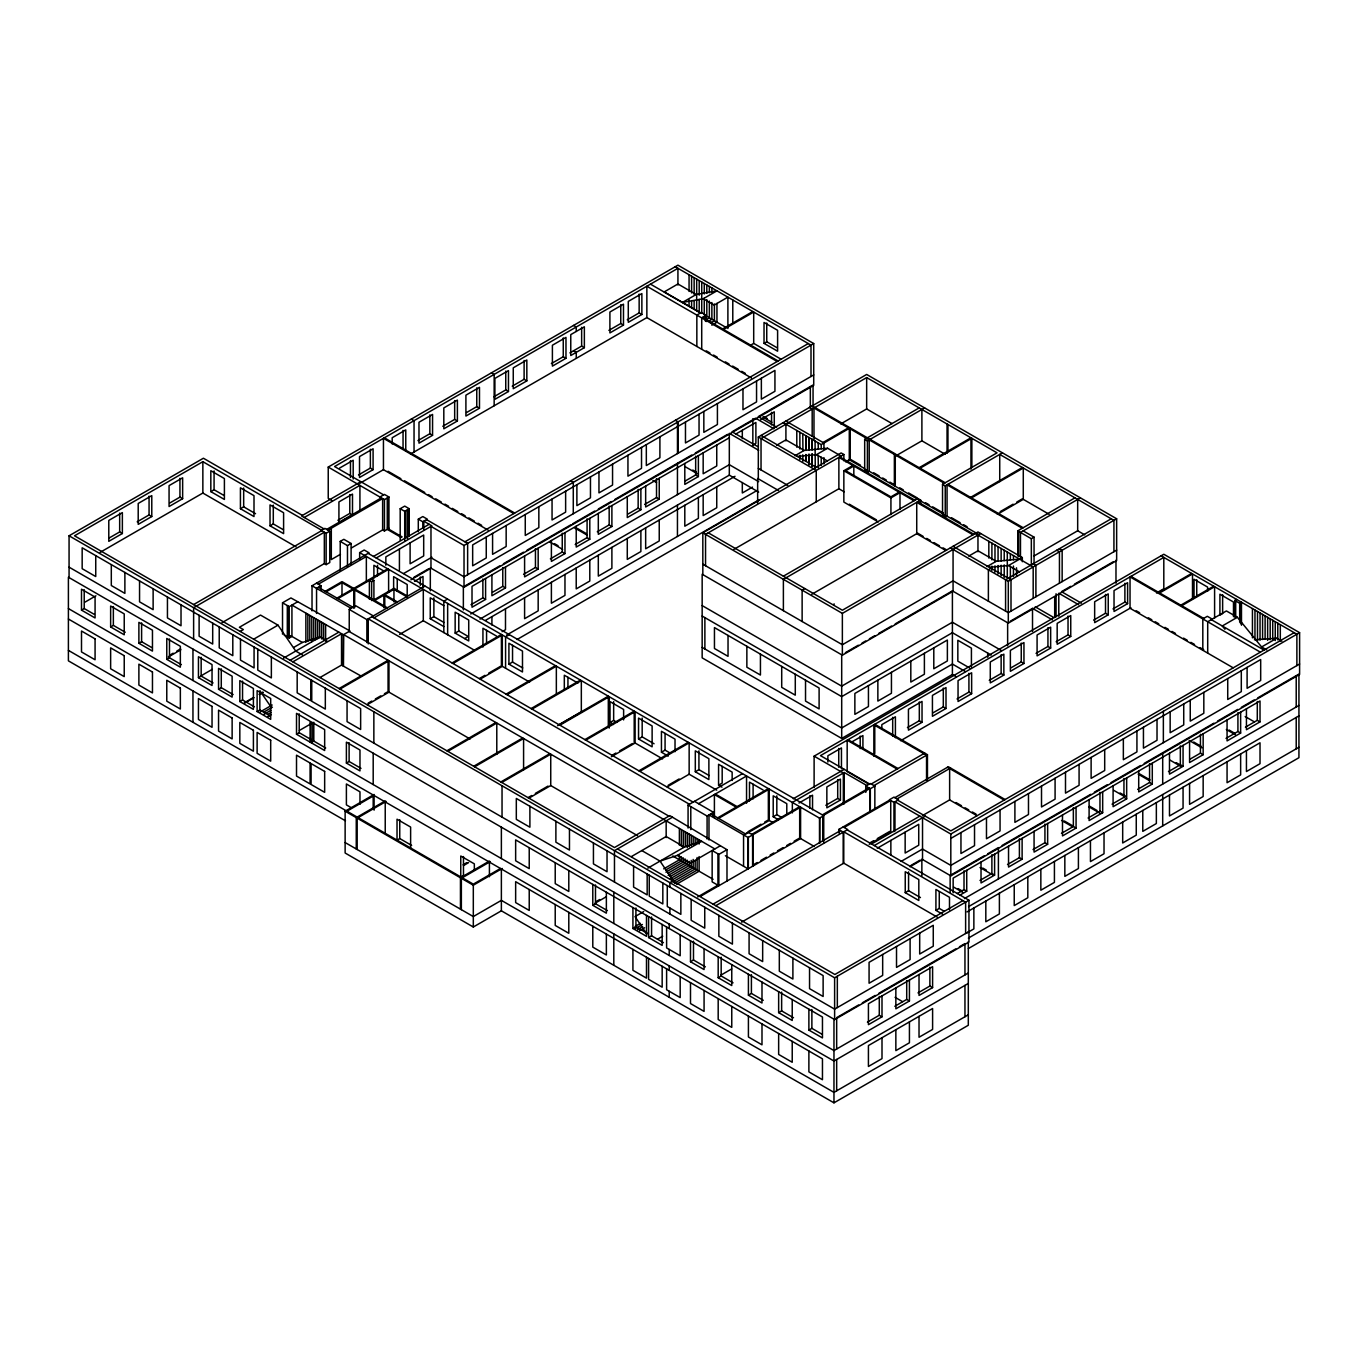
<?xml version="1.0" encoding="UTF-8"?>
<svg xmlns="http://www.w3.org/2000/svg" width="1368" height="1368" viewBox="0 0 1368 1368"><rect width="100%" height="100%" fill="white"/><g stroke="black" fill="none" stroke-linecap="round" stroke-linejoin="round"><path stroke-width="1.5" d="M69.067 577.604L69.067 535.794L203.405 458.229L302.431 515.411M321.634 530.254L202.857 461.683L74.505 535.794L614.471 847.544L669.773 815.602L726.989 849.682L726.989 881.043M109.474 537.812L119.666 531.93L122.368 533.503L122.368 512.59L108.79 520.421L108.79 541.335L122.368 533.503M137.193 521.806L149.061 514.949L151.78 516.523L151.78 495.609L138.202 503.458L138.202 524.354L151.78 516.523M169.752 503.014L179.943 497.131L182.645 498.687L182.645 477.791L169.068 485.623L169.068 506.536L182.645 498.687M100.172 552.33L202.857 493.044L296.052 546.841M210.826 491.625L224.403 499.457L224.403 478.561L210.826 470.712L210.826 491.625L214.075 489.744L224.267 495.626M240.426 508.708L254.003 516.557L254.003 495.644L240.426 487.812L240.426 508.708L243.675 506.827L255.559 513.701M84.867 602.194L95.914 595.815M331.86 500.517L328.234 498.414L328.234 467.069L677.929 265.17L813.721 343.556L813.721 385.383L464.026 587.265L430.322 567.806L430.322 590.805M81.499 610.128L95.076 617.96L95.076 597.064L81.499 589.215L81.499 610.128L84.218 608.555L94.392 614.437M339.606 468.078L353.183 460.246L353.183 479.056M270.026 525.808L283.603 533.64L283.603 512.744L270.026 504.895L270.026 525.808L273.292 523.927L283.467 529.809M358.484 474.952L370.369 468.078L373.088 469.651L373.088 448.755L359.51 456.587L359.51 477.5L373.088 469.651M417.958 440.616L429.843 433.741L432.562 435.315L432.562 414.418L418.984 422.25L418.984 443.164L432.562 435.315M442.787 426.269L454.672 419.412L457.391 420.985L457.391 400.072L443.813 407.921L443.813 428.817L457.391 420.985M466.574 412.537L476.765 406.655L479.484 408.228L479.484 387.315L465.907 395.164L465.907 416.06L479.484 408.228M493.865 396.788L505.75 389.931L508.469 391.487L508.469 370.591L494.891 378.423L494.891 399.336L508.469 391.487M512.248 386.169L524.115 379.312L526.834 380.885L526.834 359.972L513.256 367.821L513.256 388.717L526.834 380.885M551.372 363.58L563.257 356.723L565.976 358.296L565.976 337.383L552.398 345.232L552.398 366.128L565.976 358.296M569.892 352.893L581.639 346.104L584.358 347.677L584.358 326.781L570.764 334.613L570.764 355.526L584.358 347.677M608.897 330.372L620.764 323.515L623.483 325.088L623.483 304.175L609.906 312.024L609.906 332.92L623.483 325.088M627.262 319.77L639.147 312.913L641.866 314.469L641.866 293.573L628.288 301.405L628.288 322.318L641.866 314.469M360.827 481.69L301.524 515.924L323.977 528.886M110.637 626.954L124.232 634.786L124.232 613.89L110.637 606.041L110.637 626.954L113.356 625.381L125.24 632.238M359.921 483.263L383.45 469.669L488.102 530.1M410.554 454.039L646.859 317.598L751.442 377.978M304.243 517.497L359.921 485.349L359.921 510.435M696.158 294.513L682.444 302.431L703.22 298.754L716.952 290.837L696.158 294.513L677.929 283.98L664.215 291.914L701.733 313.409L701.733 282.047M337.896 520.285L349.781 513.428L352.499 514.984L352.499 494.087L338.922 501.919L338.922 522.832L352.499 514.984M193.623 604.571L321.634 530.664M379.911 497.011L384.442 494.412L388.957 497.011L388.957 528.373L384.442 530.989L382.63 529.946L351.473 547.935M326.696 529.416L381.364 497.849M327.961 530.151L382.63 498.585L382.63 529.946M329.773 531.194L324.883 528.373L321.258 530.459L326.148 533.281L329.773 531.194L329.773 562.556L326.148 564.642L324.336 563.599L221.941 622.714M384.442 530.989L384.442 499.628L388.957 497.011M706.247 321.565L706.247 315.29L701.716 317.906L701.716 349.267M138.886 643.268L152.464 651.1L152.464 630.186L138.886 622.354L138.886 643.268L141.605 641.695L151.797 647.577M705.905 319.787L709.342 317.803L709.342 301.08M708.453 321.241L711.873 319.257L711.873 302.533M710.984 322.711L714.404 320.728L714.404 304.004M711.805 325.156L716.952 322.181L716.952 303.371M340.222 570.678L340.222 541.403L343.847 539.317L351.097 543.506L351.097 564.403M400.191 540.086L400.191 508.725L404.723 506.109L409.237 508.725L409.237 535.897M400.191 508.725L404.723 511.341L409.237 508.725M340.222 541.403L347.472 545.593L351.097 543.506M722.629 328.936L752.793 311.528M723.535 329.466L753.7 312.058L753.7 343.402L780.991 359.168M340.478 554.279L331.312 559.563L331.312 528.219M169.495 655.306L173.172 653.186M176.848 651.048L180.525 648.928M168.35 656.965L180.85 649.749M166.776 659.359L180.354 667.191L180.354 646.294L166.776 638.446L166.776 659.359L169.478 657.786L181.363 664.643M359.647 558.896L359.647 552.621L364.179 550.004L369.069 552.826L312.024 585.76L312.024 610.846M418.3 519.173L422.815 516.557L427.346 519.173L422.815 521.789L418.3 519.173L418.3 531.724M282.526 634.154L282.526 602.792L290.939 597.936L349.969 630.956L343.351 634.769L291.931 605.084L291.931 636.445L289.212 638.018L284.117 635.077M318.368 584.187L366.35 556.485L366.35 581.571M240.152 631.435L243.367 629.571L239.383 627.279L260.518 615.07L277.995 625.159L295.744 651.082L302.55 655.015M321.087 589.933L321.087 585.76L316.555 588.36L316.555 613.445M373.498 556.434L429.176 524.286M282.526 602.792L289.212 606.657L297.643 601.8M376.217 558.007L431.878 525.859L423.823 521.208L423.823 529.57M750.143 345.454L753.7 343.402M325.242 591.301L342 581.622L353.765 588.411M326.148 591.814L342 582.665L386.443 608.332M764.028 343.368L777.605 351.2L777.605 330.304L764.028 322.455L764.028 343.368L766.747 341.795L776.921 347.677M253.644 639.215L277.995 625.159M201.164 675.758L212.125 669.414M198.445 677.656L212.04 685.488L212.04 664.591L198.445 656.743L198.445 677.656L201.164 676.083L213.049 682.94M337.024 598.09L387.708 568.814M337.913 598.603L388.615 569.344L388.615 592.344M369.377 599.269L369.377 580.442L371.634 581.759L373.909 580.442L373.909 599.269M403.594 573.551L431.878 557.221M464.932 541.796L808.283 343.556M349.233 630.34L349.233 609.427L355.663 605.716L373.31 615.908M410.896 579.793L430.971 568.199L430.971 526.389L464.026 545.456L813.721 343.556M218.555 689.25L232.132 697.099L232.132 676.185L218.555 668.354L218.555 689.25L221.274 687.676L233.141 694.551M373.772 599.971L393.95 588.308L407.527 596.157M413.888 577.296L428.492 568.866M293.641 647.474L302.345 642.464L320.095 637.026L326.901 640.959M374.678 600.484L393.95 589.351L406.621 596.67M414.538 581.366L423.02 576.458L423.02 586.906M283.569 658.111L320.095 637.026M290.119 660.282L338.819 632.17M292.837 661.856L341.538 633.726L341.538 665.087L319.89 677.587M349.233 609.427L366.88 619.619L424.918 586.12M373.977 617.857L423.31 589.369L423.31 620.73L474.525 650.296M239.827 701.528L253.405 709.376L253.405 688.463L239.827 680.631L239.827 701.528L242.546 699.971L254.414 706.829M244.342 702.776L253.542 697.458M259.065 694.277L262.742 692.157M244.804 703.032L254.003 697.731M259.51 694.534L263.186 692.413M813.721 374.918L464.026 576.817L430.971 557.734M499.765 565.873L463.359 586.889L463.359 609.889M503.407 563.77L523.431 552.193M527.09 550.09L570.798 524.85M572.611 523.807L594.687 511.068M598.363 508.93L611.24 501.509M614.916 499.388L691.746 455.014M695.337 452.962L727.519 434.374M447.456 599.133L443.831 601.219L443.831 632.58M729.315 437.777L472.011 586.342L472.011 607.238L485.589 599.406L485.589 578.493M735.813 434.032L755.888 422.438L755.888 443.335L752.503 445.301M760.693 419.668L774.271 411.819L774.271 426.457M257.116 711.514L270.693 719.363L270.693 698.449L257.116 690.618L257.116 711.514L259.834 709.941L270.317 716.011M259.988 712.027L272.164 704.999M263.699 712.164L272.403 707.153M399.559 634.444L423.31 620.73M263.938 714.318L270.898 710.3M443.831 605.665L430.253 597.833L430.253 618.729L433.878 616.643L444.053 622.525M267.649 714.455L271.12 712.437M267.889 716.593L271.36 714.575M758.317 478.817L758.317 437.008L866.662 374.456L1116.647 518.78L1116.647 560.589L1008.301 623.141L952.402 590.89L895.202 623.911M470.985 604.69L482.87 597.833L485.589 599.406M492.583 592.224L502.774 586.342L505.493 587.915L505.493 567.002M523.568 574.338L535.452 567.481L538.171 569.037L538.171 548.14M550.364 558.862L562.248 552.005L564.967 553.578L564.967 532.665M575.193 544.532L587.077 537.658L589.796 539.231L589.796 518.335M597.286 531.776L609.17 524.919L611.889 526.475L611.889 505.579M627.963 514.06L638.155 508.178L640.874 509.751L640.874 488.838M644.653 504.433L656.52 497.576L659.239 499.132L659.239 478.236M685.471 480.852L695.662 474.97L698.381 476.543L698.381 455.647M978.24 534.204L947.049 516.198L945.237 517.241L942.535 515.668L942.535 484.306L997.033 452.842L866.662 377.585L761.035 438.581L761.035 469.942M505.493 587.915L491.916 595.747L491.916 574.834M538.171 569.037L524.594 576.886L524.594 555.972M564.967 553.578L551.389 561.41L551.389 540.497M589.796 539.231L576.219 547.08L576.219 526.167M611.889 526.475L598.312 534.324L598.312 513.41M640.874 509.751L627.279 517.583L627.279 496.687M659.239 499.132L645.662 506.981L645.662 486.067M698.381 476.543L684.804 484.392L684.804 463.478M339.093 688.549L388.067 660.282L388.067 691.644L384.442 693.73M339.999 689.079L388.974 660.795L388.974 692.157L470.079 738.994M470.746 613.976L729.315 464.692L758.676 481.656M776.682 445.216L785.916 439.88L804.162 450.414L827.572 448.242L841.149 456.091M455.151 633.11L468.728 640.942L468.728 620.046L455.151 612.197L455.151 633.11L458.776 631.007L468.284 636.496L464.658 638.599M479.963 619.106L729.315 475.141L758.676 492.104M485.589 620.303L735.009 476.303M299.387 730.461L312.024 723.176M312.793 723.809L312.793 740.533L310.091 742.106L310.091 721.192L296.514 713.361L296.514 734.257L299.216 732.701L311.1 739.558M840.773 423.892L866.662 408.947L892.021 423.584M794.911 455.749L804.162 450.414M368.112 703.152L371.754 701.066M375.379 698.962L380.817 695.833M367.205 704.725L388.974 692.157M823.04 442.497L848.382 427.859M783.214 422.644L821.227 444.583L850.195 427.859L850.195 459.221L860.506 465.188M502.09 631.674L505.493 629.725L505.493 608.811M752.503 487.111L742.311 492.993L742.311 482.545M311.083 742.67L324.661 750.519L324.661 729.606L311.083 721.774L311.083 742.67L313.802 741.114L325.687 747.971M452.073 662.95L501.406 634.461L501.406 665.823L488.615 673.21M452.979 663.463L502.312 634.991L502.312 666.336L529.587 682.085M797.322 456.416L816.474 454.655L827.572 448.242M506.536 635.128L757.547 490.206M509.187 634.769L505.579 636.872L505.579 668.234M517.019 639.523L759.394 499.594M702.827 574.628L702.827 532.802L841.149 452.945L843.851 454.518L843.851 460.794M942.518 513.581L869.21 471.242L867.398 472.285L864.679 470.729L864.679 439.367L919.176 407.903M843.851 454.518L705.546 534.375L705.546 565.736M864.679 439.367L867.398 440.924L924.597 407.903M845.663 461.837L849.289 459.751L864.764 468.677M479.484 678.477L484.956 675.313M480.39 679.007L502.312 666.336M508.913 664.147L522.49 671.979L522.49 651.082L508.913 643.234L508.913 664.147L512.538 662.061L522.73 667.943M878.256 521.943L843.851 502.073L843.851 470.729L852.914 465.496M346.395 763.07L359.972 770.902L359.972 750.006L346.395 742.157L346.395 763.07L349.114 761.497L360.998 768.354M864.679 470.729L866.491 469.669M813.977 439.367L813.977 408.006L894.364 454.415L895.27 453.885L812.182 405.92M895.27 486.29L895.27 454.946L896.177 454.415L945.237 482.75M733.881 549.372L838.875 488.752L844.141 491.796M896.006 455.766L921.895 440.821L945.254 454.313M506.109 694.14L555.442 665.669M507.015 694.67L556.349 666.182L556.349 693.371M919.176 467.685L970.955 437.794L970.955 469.156M920.083 468.215L971.861 438.324L971.861 467.582M895.27 485.247L894.364 485.777L894.364 454.415M446.909 750.793L495.883 722.526M447.815 751.323L496.789 723.056L496.789 754.401M968.305 941.646L968.305 1025.265L833.967 1102.83L501.372 910.814L473.311 927.008L345.129 853.016L345.129 811.207L374.097 794.483M899.084 492.155L890.927 496.858L845.663 470.729L853.82 466.009L853.82 476.474M346.942 811.207L374.097 795.526L374.097 810.147M843.851 470.729L890.927 497.901L899.99 492.668L899.99 509.392M531.092 708.573L580.442 680.084M531.998 709.103L581.332 680.614L581.332 711.976L557.58 725.69M385.229 800.913L356.261 817.636L356.261 848.981M386.135 801.426L357.168 818.149L357.168 849.511M783.385 576.184L917.911 498.533L920.63 500.089L920.63 504.279M920.63 500.089L783.385 579.331L783.385 610.675M942.535 484.306L945.237 485.879L1002.453 452.842M473.704 766.268L522.679 738.002M474.611 766.798L523.585 738.515L523.585 769.876M558.982 724.664L608.315 696.192L608.315 725.45M559.888 725.194L609.222 696.705L609.222 728.067M804.846 588.582L802.127 590.138L802.127 621.5M970.596 497.371L1022.375 467.48M971.502 497.901L1023.281 468.01L1023.281 499.354L997.392 514.317M942.535 515.668L944.347 514.625M811.857 594.242L916.731 533.691L945.767 550.466M411.631 845.407L399.747 838.55L397.028 840.123L397.028 819.21L410.622 827.059L410.622 847.955M500.859 781.949L549.833 753.683M501.765 782.479L550.74 754.196L550.74 785.557L637.574 835.694M623.62 719.91L623.62 709.462L610.025 701.613L610.025 722.526L613.651 720.44L617.053 722.389M584.871 739.609L634.205 711.138L634.205 742.499M585.778 740.139L635.111 711.651L635.111 743.012L662.591 758.881M833.369 604.519L834.275 603.989M1000.179 511.649L1013.124 504.176M1016.817 502.039L1022.375 498.841M702.827 532.802L842.363 613.377L980.685 533.52M528.065 797.595L531.707 795.509M535.333 793.406L548.021 786.087M528.971 798.125L550.74 785.557M638.548 738.994L652.126 746.825L652.126 725.929L638.548 718.08L638.548 738.994L642.173 736.89L654.058 743.764M612.283 755.153L615.925 753.033M619.584 750.929L632.375 743.542M611.359 756.726L635.111 743.012M968.732 556.092L977.966 550.757L996.212 561.29L1019.605 559.119M1017.758 555.955L1017.758 530.87L1074.957 497.849M1080.395 497.849L1020.477 532.443L1020.477 557.528M463.171 864.713L466.796 862.627M463.513 865.568L468.608 862.627M675.023 751.682L675.023 739.148L661.445 731.299L661.445 752.212L665.07 750.126L670.166 753.067M1017.758 530.87L1031.335 538.718L1034.054 537.145L1034.054 564.317M986.961 566.626L996.212 561.29M638.907 770.817L688.241 742.328M991.099 568.267L988.38 569.84L988.38 601.202M639.814 771.347L689.147 742.858L689.147 774.22L716.729 790.14M845.39 652.673L858.3 645.217M861.994 643.08L865.688 640.959M869.381 638.822L874.904 635.624M878.598 633.504L891.526 626.031M956.095 676.63L952.402 674.51L841.696 738.429L702.16 657.854L702.16 574.235L842.363 655.186L953.068 591.267L953.068 549.457M489.419 861.053L460.452 877.777L460.452 909.139M490.325 861.584L461.358 878.307L461.358 909.669M989.372 567.293L1008.524 565.531L1022.323 557.563L1022.323 561.735M1034.088 555.938L1077.676 530.767L1084.738 534.854M500.466 868.475L473.311 884.155L68.4 650.381M345.129 811.207L473.311 885.199L502.278 868.475M1111.226 518.78L1005.583 579.775L1005.583 611.12M950.367 547.884L1008.301 581.332L1116.647 518.78M668.148 785.3L679.109 778.973M667.225 786.874L689.147 774.22M695.303 771.757L708.88 779.589L708.88 758.693L695.303 750.844L695.303 771.757L698.928 769.671L709.12 775.553M1116.647 550.141L1008.301 612.693L953.068 580.819L842.363 644.738L702.827 564.163M732.154 780.478L732.154 772.116L718.576 764.284L718.576 785.198L722.184 783.094L722.184 766.371M688.07 828.05L688.07 805.051L742.465 773.638M1010.336 621.192L1032.515 608.384L1052.437 619.892M1070.734 586.325L1061.483 591.66L1081.404 603.168M1074.427 584.187L1113.278 561.769M672.492 817.175L614.471 850.674L614.471 882.035M698.569 803.7L746.552 775.998L746.552 803.17M631.366 856.59L666.165 836.515L684.393 847.048L701.664 841.337L677.314 855.393L660.043 861.105L641.814 850.571M688.07 805.051L707.085 816.029L713.497 812.318L713.497 816.491M814.114 787.523L814.114 756.162L1163.809 554.262L1299.6 632.666L1299.6 674.475L950.811 875.845L921.861 859.121L921.861 875.845M717.67 817.859L768.354 788.584L768.354 819.945L764.695 822.065M718.576 818.372L769.261 789.114L769.261 820.475L745.731 834.053M851.033 742.396L862.917 735.539L862.917 748.091M647.868 868.133L684.393 847.048M596.038 901.632L599.68 899.528M595.08 903.222L605.956 896.946M592.789 884.412L592.789 905.308L595.49 903.752L607.375 910.609M907.429 727.605L919.313 720.748L922.032 722.321L922.032 701.408L908.438 709.257L908.438 730.153L922.032 722.321M933.113 712.779L943.304 706.897L946.006 708.47L946.006 687.557L932.429 695.406L932.429 716.302L946.006 708.47M957.036 698.962L968.92 692.105L971.639 693.679L971.639 672.765L958.045 680.614L958.045 701.51L971.639 693.679M989.269 680.358L1001.137 673.501L1003.855 675.074L1003.855 654.16L990.278 662.009L990.278 682.906L1003.855 675.074M1011.055 667.789L1021.246 661.907L1023.948 663.463L1023.948 642.567L1010.371 650.399L1010.371 671.312L1023.948 663.463M1036.055 653.34L1047.939 646.483L1050.658 648.056L1050.658 627.143L1037.081 634.991L1037.081 655.888L1050.658 648.056M1056.164 641.746L1068.032 634.889L1070.751 636.445L1070.751 615.549L1057.173 623.38L1057.173 644.294L1070.751 636.445M1093.63 620.097L1105.515 613.24L1108.234 614.813L1108.234 593.9L1094.657 601.749L1094.657 622.645L1108.234 614.813M1113.005 608.914L1124.889 602.057L1127.608 603.63L1127.608 582.717L1114.031 590.566L1114.031 611.462L1127.608 603.63M663.719 868.868L679.383 859.822L679.383 855.65M665.703 869.997L681.349 860.968L681.349 856.778M665.925 872.151L683.316 862.096L683.316 857.924M793.252 798.775L844.227 769.346M667.909 873.28L685.3 863.242L685.3 859.053M866.799 785.523L844.227 772.492L792.346 802.435L792.346 812.883M900.674 740.686L1130.943 607.734M1156.507 592.977L1163.809 588.753L1163.809 557.409L820.458 755.632L869.518 783.967M668.131 875.434L687.266 864.388L687.266 860.198M1158.73 592.429L1191.613 573.449M720.286 845.817L690.515 863.003L677.314 855.393M1159.636 592.942L1192.503 573.962L1192.503 599.047M786.788 814.114L786.788 803.666L773.211 795.817L773.211 816.73L776.819 814.644L781.915 817.585M670.115 876.563L689.25 865.516L689.25 861.344M748.159 831.607L761.018 824.186M798.963 803.033L812.541 795.184L812.541 809.822M670.337 878.718L691.216 866.662L691.216 860.386M672.321 879.846L693.183 867.791L693.183 859.429M751.699 834.377L799.681 806.675L799.681 838.037L794.141 841.217M672.851 880.941L669.875 882.668L669.875 887.097M718.85 854.384L718.85 885.746L712.147 881.881L712.147 850.52L718.85 854.384L726.989 849.682M708.983 840.02L708.983 814.935L748.091 837.507L800.588 807.188L800.588 838.55L700.45 896.365M672.56 881.984L695.166 868.936L695.166 860.575M674.527 883.13L697.133 870.082L697.133 857.531M676.493 884.275L699.116 871.211L699.116 856.59M825.827 805.29L837.712 798.433L840.431 800.006L840.431 779.093L826.853 786.942L826.853 807.838L840.431 800.006M643.729 911.567L635.026 916.594L646.534 933.677M865.79 792.38L865.79 786.104L870.322 783.505L874.853 786.104L874.853 809.104M1180.823 605.169L1213.69 586.205M871.228 784.018L924.734 753.118M1181.73 605.699L1214.596 586.718L1214.596 618.079M822.356 814.9L869.005 787.968M873.947 785.591L927.453 754.691L927.453 779.777M359.647 552.621L819.5 818.115L823.724 815.687L823.724 842.859M865.79 786.104L870.322 788.72L874.853 786.104M635.231 926.358L640.446 923.349M632.922 907.582L632.922 928.496L635.915 926.769L647.765 933.609M635.453 928.496L642.413 924.477M637.437 929.641L642.652 926.632M697.714 896.912L717.943 885.216L717.943 853.871M753.546 864.661L757.239 862.524M760.933 860.404L766.473 857.206M770.15 855.068L773.843 852.948M777.537 850.811L783.077 847.613M786.771 845.492L790.465 843.355M639.403 930.77L644.619 927.76M648.586 916.628L648.586 937.525L651.561 935.798L663.446 942.672M1234.791 617.19L1234.791 600.466L1236.604 599.423M889.833 799.989L838.652 829.538L843.184 832.154L843.184 863.516M894.86 797.664L948.366 766.764L1005.121 799.545M844.09 827.452L890.739 800.502L890.739 831.864L869.21 844.295M713.053 904.145L840.465 830.581M897.032 798.912L950.538 768.029M893.954 802.366L898.485 799.75L893.954 797.134L889.422 799.75L893.954 802.366L893.954 831.641M657.512 939.217L662.728 936.208M715.772 905.701L847.698 829.538L843.184 826.922M1234.791 600.466L1239.682 603.288L1241.477 602.245L1241.477 625.244M1266.734 649.903L1261.621 646.961L1237.356 617.276L1222.274 625.98L1224.976 629.28M870.099 842.739L873.69 840.67M877.264 838.601L889.833 831.351M871.553 843.988L919.809 816.132M922.425 815.619L949.631 799.904L976.923 815.653M741.627 922.135L843.765 863.174L937.234 917.124M874.272 845.561L925.247 816.132M877.281 848.245L918.732 824.306L918.732 845.202L905.154 853.051L905.154 832.137M690.498 940.825L690.498 961.738L693.49 960.011L705.375 966.868M1261.621 646.961L1276.703 638.257L1281.816 641.199M1294.162 632.666L950.811 830.889L897.682 800.212M901.085 861.43L922.528 849.049L950.811 865.397L1299.6 664.01M894.963 831.06L894.963 801.785L950.811 834.035L1299.6 632.666M950.811 838.447L1260.68 659.547L1260.68 680.46L1247.103 688.292L1247.103 667.396M720.628 975.298L731.675 968.92M911.139 865.311L920.065 860.164M910.011 866.731L922.528 859.514L922.528 817.705M718.183 956.813L718.183 977.71L721.175 975.982L733.043 982.84M905.24 892.637L918.817 900.486L918.817 879.573L905.24 871.741L905.24 892.637L908.574 890.705L920.459 897.562M984.105 855.855L950.144 875.452L950.144 892.175M987.679 853.786L998.401 847.596L998.401 878.957M1002.094 845.475L1090.706 794.312M1094.383 792.175L1107.31 784.719M1111.004 782.581L1140.536 765.533M1144.229 763.395L1213.912 723.176M1217.571 721.056L1237.681 709.445M1241.34 707.341L1254.148 699.937M1257.808 697.834L1298.933 674.082L1298.933 757.701L968.373 948.554M748.416 974.255L748.416 995.169L751.408 993.442L763.276 1000.299M957.224 893.56L964.012 889.645L966.731 891.201L966.731 870.304M980.001 880.411L991.885 873.536L994.604 875.11L994.604 854.213M1007.515 864.525L1019.399 857.668L1022.118 859.224L1022.118 838.327M1033.045 849.562L1044.93 842.705L1047.649 844.261L1047.649 823.365M1061.465 833.369L1073.35 826.511L1076.069 828.085L1076.069 807.171M1088.073 818.013L1099.957 811.156L1102.676 812.712L1102.676 791.816M1112.064 804.162L1123.949 797.305L1126.668 798.861L1126.668 777.964M1137.68 789.37L1149.565 782.513L1152.284 784.069L1152.284 763.173M1168.46 771.603L1180.345 764.746L1183.063 766.302L1183.063 745.406M1190.263 759.018L1200.437 753.135L1203.156 754.709L1203.156 733.795M1226.036 738.361L1237.92 731.504L1240.639 733.06L1240.639 712.164M1245.41 727.178L1257.295 720.32L1260.014 721.876L1260.014 700.98L953.154 878.136L953.154 892.774M1047.649 844.261L1034.071 852.11L1034.071 831.197M959.943 895.134L966.731 891.201M994.604 875.11L981.027 882.959L981.027 862.045M1022.118 859.224L1008.541 867.073L1008.541 846.159M1076.069 828.085L1062.491 835.916L1062.491 815.02M1102.676 812.712L1089.099 820.561L1089.099 799.647M1126.668 798.861L1113.09 806.71L1113.09 785.796M1152.284 784.069L1138.706 791.918L1138.706 771.005M1183.063 766.302L1169.486 774.151L1169.486 753.238M1203.156 754.709L1189.579 762.54L1189.579 741.644M1240.639 733.06L1227.062 740.909L1227.062 719.995M1260.014 721.876L1246.436 729.725L1246.436 708.812M949.495 909.84L949.495 897.288L935.917 889.456L935.917 910.37L939.269 908.42L944.365 911.362M964.44 898.554L1298.933 705.443M962.901 900.589L834.89 974.495L617.464 848.947M69.067 535.794L834.617 977.778L968.954 900.23L968.954 942.039L834.617 1019.587L68.4 577.211L68.4 660.847L345.488 820.817M778.649 991.715L778.649 1012.628L781.641 1010.901L793.525 1017.758M968.595 906.608L1298.933 715.891M967.073 911.909L1260.014 742.79L1260.014 763.686L1246.436 771.535L1246.436 750.622M968.954 931.574L834.617 1009.139L69.067 567.156M967.073 932.822L973.862 928.906L973.862 907.993M808.881 1009.174L808.881 1030.087L811.874 1028.36L822.048 1034.242M968.373 938.106L1298.933 747.253M858.659 1004.95L836.669 1017.638L836.669 1049M862.336 1002.83L875.161 995.425M878.82 993.305L955.787 948.879M959.447 946.759L964.953 943.578L964.953 974.939M867.398 1022.118L879.282 1015.261L882.001 1016.817L882.001 995.921M894.826 1006.284L906.71 999.427L909.429 1000.983L909.429 980.086M917.996 992.894L929.881 986.037L932.6 987.61L932.6 966.697L868.423 1003.753L868.423 1024.666L882.001 1016.817M909.429 1000.983L895.852 1008.832L895.852 987.918M932.6 987.61L919.022 995.442L919.022 974.546M968.305 973.007L833.967 1050.573L68.4 608.572M968.305 983.455L833.967 1061.021L68.4 619.02M968.305 1014.817L833.967 1092.382L501.372 900.366L473.311 916.56L345.129 842.551M1254.456 639.779L1276.703 638.257M675.211 266.743L811.002 345.129L811.002 376.491M1161.107 555.836L1296.881 634.222L1296.881 665.583M703.22 298.754L714.181 305.081L727.896 297.147L727.896 328.508M1237.356 617.276L1226.412 610.949L1207.705 621.739L1207.705 653.1M706.247 315.29L701.356 312.468L696.842 315.085L696.842 346.446M726.066 327.465L704.264 314.879L704.264 298.156M650.484 284.151L700.45 312.998M1023.281 499.354L1049.119 514.283M702.622 317.393L778.118 360.981M777.212 361.494L646.859 286.237L646.859 317.598M1212.236 619.123L1207.345 616.301L1202.814 618.917L1202.814 650.279M1211.33 619.653L1264.015 650.074M1130.943 576.373L1203.72 618.404M1260.39 652.16L1130.036 576.903L1130.036 608.264L1233.132 667.789M947.956 484.306L1023.178 527.74M1059.448 548.671L1062.149 550.244L1062.149 581.605M895.27 454.946L944.347 483.263M1022.272 528.27L947.049 484.836L947.049 516.198M809.463 407.476L812.182 409.049L812.182 436.221M1023.178 530.87L1034.054 537.145M1056.729 550.244L1059.448 551.8L1059.448 583.161M706.264 350.841L709.906 352.944M713.549 355.047L717.174 357.151M725.365 361.87L728.99 363.974M732.632 366.077L738.104 369.223M741.73 371.327L745.372 373.43M1136.158 610.744L1139.63 612.744M1148.316 617.772L1151.788 619.772M1155.259 621.773L1158.73 623.791M1164.938 627.365L1168.46 629.4M1172 631.435L1175.522 633.469M1183.559 638.121L1187.219 640.224M1190.895 642.344L1194.555 644.465M1200.061 647.645L1203.72 649.766M785.916 421.07L823.946 443.027L823.946 449.285M1022.323 557.563L977.966 531.947L842.363 610.231L708.248 532.802M1033.182 563.821L1035.901 565.394L1035.901 596.756M873.707 472.798L879.094 475.91M882.685 477.979L886.293 480.065M889.884 482.134L893.475 484.221M899.716 487.812L903.256 489.864M908.557 492.925L917.398 498.02M925.469 502.689L929.06 504.758M932.668 506.844L943.441 513.068M951.444 517.685L960.148 522.696M963.636 524.714L967.108 526.731M975.247 533.52L1033.182 566.968L1033.182 598.329M839.781 456.878L914.918 500.243M917.637 501.817L973.896 534.307M914.012 500.774L838.875 457.391L838.875 488.752M972.99 534.82L916.731 502.347L916.731 533.691M763.703 416.505L767.328 418.591M762.797 417.018L771.894 422.267M776.631 427.209L758.282 416.607L813.054 384.989L813.054 407.989M773.912 428.782L755.563 418.18L732.034 431.775L757.718 446.601M1078.685 604.741L1058.781 593.233L1058.781 616.233M816.474 454.655L827.332 460.93M1008.524 565.531L1019.382 571.807M573.534 325.43L576.253 327.003L576.253 331.449M761.035 435.452L816.251 467.326M953.068 546.328L1011.003 579.775L1011.003 611.12M1245.188 716.558L1254.268 721.808M758.317 437.008L816.251 470.455L816.251 501.817M917.637 533.178L923.075 536.324M926.717 538.411L930.343 540.514M933.968 542.6L939.406 545.746M943.048 547.85L946.673 549.936M1035.234 606.828L1053.343 617.276M758.676 450.294L729.315 433.331L729.315 475.141M849.289 504.176L876.443 519.857M573.534 350.789L576.253 352.346L576.253 358.365M1229.08 730.033L1234.534 733.197M1226.344 729.503L1235.441 734.77M675.399 420.284L678.118 421.857L678.118 453.218M758.317 468.369L787.763 485.366M778.563 490.514L757.65 478.441L757.65 503.527M1193.734 742.037L1201.018 746.244M1189.185 740.464L1201.925 747.817M692.772 470.045L696.415 472.148M684.599 466.368L697.338 473.721M1001.29 650.467L952.402 622.235L841.696 686.155L702.16 605.596M991.15 655.067L952.402 632.7L841.696 696.62L702.16 616.045M1176.224 762.66L1179.849 764.763M1169.845 760.027L1180.772 766.337M491.437 372.831L494.156 374.404L494.156 405.766M652.895 480.459L656.537 482.562M969.724 668.029L957.839 661.171L957.839 640.275L971.417 648.107L971.417 666.934M965.295 671.5L952.402 664.061L841.696 727.964L702.16 647.406M1139.065 773.604L1149.975 779.914M1138.159 774.134L1149.069 780.427M1120.084 792.961L1125.539 796.108M1113.723 790.328L1124.633 796.638M570.576 480.801L573.278 482.374L573.278 513.735M1089.732 806.282L1097.016 810.489M1088.842 806.795L1099.752 813.105M411.323 419.087L414.042 420.66L414.042 452.021M577.228 528.356L586.325 533.606M574.509 527.826L587.248 535.179M1064.304 820.971L1073.401 826.221M1061.585 820.441L1072.495 826.734M384.357 437.794L514.71 513.051M513.804 513.581L383.45 438.324L383.45 469.669M927.453 754.691L874.768 724.27L874.768 753.546M947.46 767.294L1004.215 800.058M554.433 543.609L558.076 545.712M549.885 542.036L562.624 549.389M388.033 471.276L400.875 478.697M404.552 480.818L424.747 492.48M428.423 494.6L432.1 496.721M435.759 498.841L441.283 502.022M444.942 504.125L448.619 506.245M452.295 508.366L457.801 511.546M461.478 513.667L465.137 515.787M468.814 517.908L474.32 521.088M477.996 523.209L481.673 525.329M848.074 739.695L898.041 768.542M955.993 802.537L961.465 805.684M965.09 807.787L968.732 809.89M972.374 811.994L976.017 814.08M897.134 769.072L847.168 740.225L847.168 771.569L869.364 784.394M383.638 494.874L334.579 466.539L677.929 268.299L677.929 285.023M426.542 519.635L467.634 543.37L467.634 574.731M328.234 467.069L384.442 499.628M814.114 756.162L843.321 773.005L843.321 804.367M982.737 868.047L986.379 870.151M980.018 867.534L992.758 874.887M387.52 527.535L388.957 528.373M402.158 536.923L388.17 528.835L388.17 497.473M401.252 537.453L387.264 529.365L387.264 498.003M958.062 888.601L961.704 890.705M953.53 887.028L962.627 892.278M823.724 815.687L368.163 553.356M847.117 829.88L968.954 900.23M384.083 571.157L373.892 565.292L373.892 577.826M496.516 636.086L482.938 628.237L482.938 647.064M577.894 683.059L564.317 675.228L564.317 689.865M763.07 789.969L749.493 782.137L749.493 800.947M371.634 579.143L373.909 580.442M935.917 910.37L942.706 914.286M430.253 618.729L443.831 626.578M610.025 722.526L613.428 724.493M661.445 752.212L668.234 756.128M718.576 785.198L721.962 787.147M773.211 816.73L778.289 819.671M397.438 601.988L384.767 594.67L384.767 607.204M396.532 602.501L383.861 595.183L383.861 607.734M769.261 820.475L772.817 822.527M800.588 838.55L814.353 846.501M715.31 794.021L737.13 806.624M736.223 807.137L714.404 794.551L714.404 817.534M387.349 607.802L354.671 588.941L354.671 607.751M316.555 583.144L321.087 585.76M694.499 801.34L713.497 812.318M371.959 616.694L693.131 802.127M318.368 587.317L352.944 607.289M710.796 813.875L745.372 833.847M312.024 585.76L351.131 608.332M689.421 804.264L368.248 618.832L368.248 643.918M349.062 631.486L668.884 816.132M714.865 848.947L343.624 634.615L343.351 666.13L343.351 634.769M725.365 855.735L748.091 868.868L748.091 837.507M290.546 635.641L302.396 642.481M341.538 665.087L361.409 676.237M672.765 856.009L713.104 879.299M895.082 997.323L902.418 1001.564M296.514 734.257L310.091 742.106M592.789 905.308L606.366 913.157L606.366 892.244M632.922 928.496L646.5 936.328L646.5 915.414M648.586 937.525L662.163 945.374L662.163 924.46M690.498 961.738L704.075 969.57L704.075 948.674M718.183 977.71L731.76 985.558L731.76 964.645M748.416 995.169L761.993 1003L761.993 982.104M778.649 1012.628L792.226 1020.46L792.226 999.563M808.881 1030.087L822.459 1037.919L822.459 1017.005L515.65 839.884L515.65 860.78L529.228 868.629L529.228 847.715M351.49 807.821L346.395 804.88L346.395 783.967L359.972 791.816L359.972 804.35M260.074 691.011L270.727 706.572M660.043 861.105L675.005 883.335M1296.214 675.655L1296.214 707.017M1296.214 717.465L1296.214 748.826M1280.311 624.663L1280.311 641.387M1277.78 623.192L1277.78 639.916M1275.25 621.739L1275.25 640.549M1272.719 620.268L1272.719 639.095M1270.188 618.815L1270.188 639.711M1267.64 617.344L1267.64 640.344M1265.109 615.891L1265.109 638.873M1262.579 614.42L1262.579 639.506M1260.048 612.949L1260.048 640.139M1257.5 611.496L1257.5 640.754M1257.295 701.493L1257.295 720.32M1254.969 610.025L1254.969 639.301M1252.438 608.572L1252.438 637.83M1241.306 670.73L1241.306 691.644L1227.729 699.476L1227.729 678.579M1240.571 602.758L1240.571 623.671M1240.639 753.973L1240.639 774.886L1227.062 782.718L1227.062 761.805M1239.682 603.288L1239.682 622.098M1237.92 712.677L1237.92 731.504M1235.697 600.979L1235.697 617.72M1233.491 616.677L1233.491 602.04L1219.914 594.208L1219.914 615.104L1222.633 613.548L1222.633 594.738M1207.602 591.284L1207.602 587.094L1194.025 579.262L1194.025 598.072M1203.823 692.379L1203.823 713.275L1190.245 721.124L1190.245 700.211M1203.156 775.605L1203.156 796.518L1189.579 804.35L1189.579 783.454M1200.437 734.325L1200.437 753.135M1196.744 579.775L1196.744 596.499M1183.73 703.973L1183.73 724.886L1170.153 732.718L1170.153 711.805M1183.063 787.216L1183.063 808.112L1169.486 815.961L1169.486 795.047M1180.345 745.919L1180.345 764.746M1163.364 711.309L1163.364 742.67M1162.697 752.742L1162.697 784.103M1162.697 794.551L1162.697 825.913M1157.02 719.397L1157.02 740.293L1143.443 748.142L1143.443 727.229M1156.353 802.623L1156.353 823.536L1142.776 831.368L1142.776 810.472M1149.565 763.686L1149.565 782.513M1136.928 730.991L1136.928 751.904L1123.35 759.736L1123.35 738.84M1136.261 814.234L1136.261 835.13L1122.683 842.979L1122.683 822.065M1124.889 583.247L1124.889 602.057M1123.949 778.477L1123.949 797.305M1115.98 560.213L1115.98 583.196M1113.928 551.697L1113.928 520.353L999.734 454.415L999.734 481.587M1105.515 594.43L1105.515 613.24M1104.694 749.596L1104.694 770.509L1091.117 778.341L1091.117 757.444M1104.027 832.838L1104.027 853.752L1090.45 861.584L1090.45 840.67M1099.957 792.329L1099.957 811.156M1079.078 764.387L1079.078 785.3L1065.501 793.132L1065.501 772.236M1078.411 847.63L1078.411 868.526L1064.834 876.375L1064.834 855.462M1077.676 499.406L1077.676 530.767M1073.35 807.701L1073.35 826.511M1068.032 616.062L1068.032 634.889M1056.062 593.763L1056.062 616.746M1055.087 778.238L1055.087 799.151L1041.51 806.983L1041.51 786.087M1054.694 596.636L1054.694 617.532M1054.42 861.481L1054.42 882.377L1040.843 890.226L1040.843 869.313M1047.939 627.673L1047.939 646.483M1044.93 824.083L1044.93 842.705M1032.515 608.384L1032.515 631.383M1031.335 538.718L1031.335 565.89M1028.48 793.611L1028.48 814.507L1014.902 822.356L1014.902 801.443M1027.813 876.837L1027.813 897.75L1014.235 905.582L1014.235 884.686M1021.246 643.08L1021.246 661.907M1019.399 838.841L1019.399 857.668M1018.664 531.4L1018.664 556.485M1016.527 567.806L1016.527 576.167M1013.449 555.579L1013.449 559.751M1013.449 566.027L1013.449 576.475M1010.371 553.801L1010.371 560.059M1010.371 566.335L1010.371 578.886M1008.301 581.332L1008.301 623.141M1007.635 622.765L1007.635 645.764M1007.293 552.022L1007.293 577.108M1004.215 550.244L1004.215 560.692M1004.215 564.881L1004.215 577.416M1001.137 548.465L1001.137 561M1001.137 565.189L1001.137 575.637M1001.137 654.691L1001.137 673.501M1000.059 810.01L1000.059 830.923L986.482 838.755L986.482 817.859M999.392 893.03L999.392 913.927L985.815 921.775L985.815 900.862M998.059 546.687L998.059 561.325M998.059 565.497L998.059 573.859M994.981 544.909L994.981 561.632M994.981 565.822L994.981 572.081M991.903 543.13L991.903 559.854M991.903 566.13L991.903 570.302M991.885 854.726L991.885 873.536M988.825 541.352L988.825 558.076M987.713 653.083L987.713 657.256M977.966 535.076L977.966 551.8M974.529 824.75L974.529 845.663L960.952 853.495L960.952 832.599M968.92 673.295L968.92 692.105M965.62 933.506L965.62 902.162L843.765 831.812L843.765 863.174M964.953 985.387L964.953 1016.749M964.012 870.817L964.012 889.645M952.402 590.89L952.402 674.51M950.811 834.035L950.811 875.845M949.631 768.542L949.631 799.904M947.956 424.525L947.956 451.696M947.049 423.994L947.049 453.27M945.237 485.879L945.237 517.241M943.304 688.087L943.304 706.897M939.269 891.697L939.269 908.42M933.797 647.885L933.797 668.781L947.374 660.949L947.374 640.036L854.863 693.456L854.863 714.352L868.441 706.521L868.441 685.607M929.881 967.227L929.881 986.037M926.546 780.307L926.546 755.221L873.861 724.801L873.861 756.162M924.392 653.323L924.392 674.219L910.814 682.068L910.814 661.154M921.895 409.477L921.895 440.821M919.689 933.113L919.689 954.026L933.267 946.177L933.267 925.281L869.073 962.337L869.073 983.233L882.668 975.401L882.668 954.488M919.313 701.938L919.313 720.748M919.022 1016.356L919.022 1037.252L932.6 1029.42L932.6 1008.507L868.423 1045.562L868.423 1066.476L882.001 1058.627L882.001 1037.731M910.096 938.653L910.096 959.566L896.519 967.398L896.519 946.502M909.429 1021.896L909.429 1042.792L895.852 1050.641L895.852 1029.728M908.574 871.895L908.574 890.705M906.71 980.6L906.71 999.427M895.407 737.677L895.407 716.781L881.83 724.612L881.83 728.802M892.688 717.294L892.688 736.121M891.44 672.338L891.44 693.251L877.863 701.083L877.863 680.187M890.927 497.901L890.927 514.625M890.859 840.397L890.859 855.034M879.282 996.434L879.282 1015.261M870.322 788.72L870.322 811.72M869.911 811.481L869.911 788.498L823.262 815.431L823.262 840.516M869.21 439.88L869.21 471.242M867.398 440.924L867.398 472.285M866.662 377.585L866.662 408.947M860.198 736.069L860.198 748.604M849.289 428.389L849.289 459.751M844.227 772.492L844.227 803.854M842.363 613.377L842.363 655.186M841.696 654.793L841.696 738.429M841.457 768.833L841.457 747.92L827.879 755.769L827.879 762.044M839.234 829.196L839.234 833.386M838.738 748.45L838.738 767.26M837.712 779.623L837.712 798.433M837.336 976.205L837.336 1007.566M836.669 1059.448L836.669 1090.809M834.617 977.778L834.617 1019.587M833.967 1019.211L833.967 1102.83M823.946 457.647L823.946 463.923M823.211 815.978L823.211 841.063M821.227 444.583L821.227 448.772M821.227 457.134L821.227 465.496M819.774 817.961L819.774 843.047M819.5 818.115L819.5 843.201M818.149 442.804L818.338 449.183M818.149 455.356L818.338 468.01M815.071 441.043L815.26 468.318M812.182 439.367L812.182 449.815M812.182 454.005L812.182 466.539M811.994 439.265L811.994 449.713M811.994 453.885L811.994 466.437M811.874 1009.533L811.874 1028.36M810.335 386.563L810.335 407.459M809.839 795.714L809.839 808.266M809.548 967.74L809.548 988.654L823.126 996.485L823.126 975.589L516.317 798.45L516.317 819.364L529.895 827.195L529.895 806.299M809.104 437.589L809.104 450.123M809.104 454.313L809.104 464.761M808.915 437.486L808.915 450.021M808.915 454.21L808.915 464.658M808.881 1050.983L808.881 1071.896L822.459 1079.728L822.459 1058.832L515.65 881.693L515.65 902.589L529.228 910.438L529.228 889.525M806.026 435.811L806.026 450.448M806.026 454.621L806.026 460.896M805.837 435.708L805.837 450.346M805.837 454.518L805.837 460.794M805.53 680.17L805.53 701.083L819.107 708.915L819.107 688.001L714.455 627.587L714.455 648.5L728.033 656.332L728.033 635.436M802.76 433.93L802.948 450.756M802.76 454.826L802.948 461.204M799.87 432.254L799.87 448.978M799.87 455.253L799.87 459.426M796.792 430.475L796.792 447.199M795.287 674.27L795.287 695.166L781.709 687.334L781.709 666.421M792.893 958.13L792.893 979.043L779.315 971.195L779.315 950.298M792.226 1041.373L792.226 1062.269L778.649 1054.437L778.649 1033.524M785.916 424.2L785.916 440.924M781.641 992.091L781.641 1010.901M776.819 795.817L776.819 814.644M771.552 412.349L771.552 424.884M766.747 322.985L766.747 341.795M762.66 940.671L762.66 961.584L749.083 953.735L749.083 932.839M761.993 1023.914L761.993 1044.827L748.416 1036.978L748.416 1016.082M761.36 378.235L761.36 399.148L774.938 391.299L774.938 370.403L472.661 544.909L472.661 565.805L486.256 557.973L486.256 537.06M760.437 654.143L760.437 675.04L746.86 667.208L746.86 646.294M756.555 381.005L756.555 401.918L742.978 409.75L742.978 388.854M753.101 784.223L753.101 798.861M752.879 834.736L752.879 866.098M752.845 418.693L752.845 445.882M752.605 866.252L752.605 834.89L748.091 832.274L743.559 834.89L743.559 866.252M751.408 974.632L751.408 993.442M748.347 837.353L748.347 868.714M742.311 430.27L742.311 438.632M732.786 299.985L732.786 322.968M732.427 923.212L732.427 944.125L718.85 936.276L718.85 915.38M731.76 1006.455L731.76 1027.368L718.183 1019.519L718.183 998.623M721.175 957.173L721.175 975.982M717.413 403.594L717.413 424.507L703.836 432.339L703.836 411.443M716.746 445.027L716.746 465.941L703.169 473.773L703.169 452.876M716.746 486.837L716.746 507.75L703.169 515.582L703.169 494.686M711.873 287.896L711.873 292.085M709.342 286.442L709.342 292.718M707.085 816.029L707.085 839.029M706.811 284.971L706.811 293.333M706.811 299.609L706.811 316.333M705.341 314.777L705.341 321.053M704.879 617.618L704.879 648.979M704.742 907.24L704.742 928.154L691.165 920.305L691.165 899.409M704.264 283.518L704.264 293.966M704.075 990.483L704.075 1011.38L690.498 1003.548L690.498 982.634M699.202 280.594L699.202 295.214M699.202 299.404L699.202 311.938M699.048 414.213L699.048 435.109L685.471 442.958L685.471 422.045M699.116 839.849L699.116 844.039M698.928 750.844L698.928 769.671M698.381 497.456L698.381 518.352L684.804 526.201L684.804 505.288M697.133 838.721L697.133 842.893M696.671 279.123L696.671 310.485M695.662 456.16L695.662 474.97M695.166 837.575L695.166 843.851M694.14 277.653L694.14 294.377M694.14 300.652L694.14 309.014M693.49 941.201L693.49 960.011M693.183 836.446L693.183 844.808M691.592 276.199L691.592 292.923M691.592 301.285L691.592 307.561M691.216 835.301L691.216 845.749M690.789 806.624L690.789 829.606M689.062 274.729L689.062 291.452M689.062 299.814L689.062 306.09M689.25 834.155L689.25 846.706M687.266 833.026L687.266 847.664M685.3 831.881L685.3 846.518M683.316 830.735L683.316 847.476M681.349 829.606L681.349 846.33M680.854 893.441L680.854 914.354L667.276 906.505L667.276 885.609M680.187 934.874L680.187 955.77L666.609 947.938L666.609 927.025M680.187 976.684L680.187 997.58L666.609 989.748L666.609 968.835M679.383 828.461L679.383 845.185M677.468 422.216L677.468 453.577M677.451 463.29L677.451 494.635M677.451 505.1L677.451 536.444M669.875 908.01L669.875 914.012M669.209 924.084L669.209 928.53M669.209 949.443L669.209 955.445M669.209 965.894L669.209 970.34M669.209 991.253L669.209 997.255M666.165 820.834L666.165 837.558M665.07 733.402L665.07 750.126M662.83 883.044L662.83 903.94L649.253 896.108L649.253 875.195M662.163 966.27L662.163 987.183L648.586 979.334L648.586 958.438M659.906 436.802L659.906 457.716L646.329 465.548L646.329 444.651M659.239 520.045L659.239 540.959L645.662 548.79L645.662 527.877M656.52 478.749L656.52 497.576M651.561 916.987L651.561 935.798M647.167 873.998L647.167 894.894L633.589 887.062L633.589 866.149M646.5 957.241L646.5 978.137L632.922 970.305L632.922 949.392M642.173 718.08L642.173 736.89M641.524 447.421L641.524 468.318L627.946 476.167L627.946 455.253M640.874 530.647L640.874 551.561L627.279 559.392L627.279 538.496M639.147 294.086L639.147 312.913M638.155 489.368L638.155 508.178M635.915 907.942L635.932 926.769M620.764 304.705L620.764 323.515M613.804 892.107L613.804 923.468M613.804 933.916L613.804 965.278M613.651 701.613L613.651 720.44M612.556 464.145L612.556 485.059L598.962 492.89L598.962 471.994M611.889 547.388L611.889 568.301L598.312 576.133L598.312 555.22M609.17 506.092L609.17 524.919M607.033 850.828L607.033 871.724L593.438 863.892L593.438 842.979M606.366 934.053L606.366 954.967L592.789 947.118L592.789 926.221M595.49 884.925L595.49 903.752M590.463 476.902L590.463 497.815L576.886 505.647L576.886 484.734M589.796 560.145L589.796 581.041L576.219 588.89L576.219 567.976M587.077 518.848L587.077 537.658M581.639 327.294L581.639 346.104M569.464 829.128L569.464 850.041L555.887 842.192L555.887 821.296M568.797 870.561L568.797 891.457L555.22 883.625L555.22 862.712M568.797 912.37L568.797 933.267L555.22 925.435L555.22 904.522M567.942 677.314L567.942 687.762M565.634 491.232L565.634 512.145L552.056 519.977L552.056 499.081M564.967 574.474L564.967 595.388L551.389 603.22L551.389 582.323M563.257 337.913L563.257 356.723M562.248 533.195L562.248 552.005M538.838 506.707L538.838 527.62L525.261 535.452L525.261 514.556M538.171 589.95L538.171 610.846L524.594 618.695L524.594 597.782M535.452 548.654L535.452 567.481M524.115 360.502L524.115 379.312M512.538 645.337L512.538 662.061M506.16 525.568L506.16 546.482L492.583 554.314L492.583 533.417M505.75 371.104L505.75 389.931M502.774 567.532L502.774 586.342M502.039 785.762L502.039 817.124M501.372 827.195L501.372 858.557M501.372 869.005L501.372 910.814M491.916 616.66L491.916 625.022M489.419 862.096L489.419 876.734M486.563 630.34L486.563 642.875M482.87 579.023L482.87 597.833M476.765 387.845L476.765 406.655M474.337 870.116L474.337 863.858L460.759 856.009L460.759 876.922L463.478 875.349L463.478 856.539M473.311 885.199L473.311 927.008M464.026 545.456L464.026 587.265M458.776 614.283L458.776 631.007M454.672 400.602L454.672 419.412M447.644 603.425L447.644 634.769M433.878 597.833L433.878 616.643M429.843 414.932L429.843 433.741M422.815 521.789L422.815 528.065M420.301 576.988L420.301 585.35M410.109 542.874L410.109 563.787L423.687 555.938L423.687 535.042L385.844 556.879L385.844 565.24M408.433 509.187L408.433 536.359M407.527 509.717L407.527 538.975M407.202 597.064L407.202 584.512L393.625 576.68L393.625 589.215M405.766 450.79L405.766 429.877L392.188 437.726L392.188 443.984M405.732 510.76L405.732 537.932M404.723 511.341L404.723 540.599M403.047 430.407L403.047 449.217M399.747 819.74L399.747 838.55M399.422 549.047L399.422 569.943M397.25 578.767L397.25 591.318M393.95 589.351L393.95 601.903M385.229 801.956L385.229 833.3M377.517 565.292L377.517 575.74M373.857 711.753L373.857 743.115M373.19 753.187L373.19 784.548M373.19 794.996L373.19 807.548M371.634 581.759L371.634 600.569M370.369 449.268L370.369 468.078M366.88 619.619L366.88 642.618M353.765 589.471L353.765 608.281M350.464 460.759L350.464 477.483M349.781 494.6L349.781 513.428M349.114 742.687L349.114 761.497M347.472 545.593L347.472 566.489M347.062 700.741L347.062 721.637L360.639 729.486L360.639 708.573L82.165 547.798L82.165 568.695L95.743 576.544L95.743 555.63M342 582.665L342 595.217M326.148 533.281L326.148 564.642M325.618 624.526L325.618 641.25M325.327 688.189L325.327 709.086L311.75 701.254L311.75 680.341M324.336 563.599L324.336 532.237L193.623 607.7L193.623 639.061M323.635 623.398L323.635 640.121M321.668 622.252L321.668 638.976M319.684 621.106L319.684 637.847M317.718 619.978L317.718 638.788M315.734 618.832L315.734 639.745M313.768 617.703L313.768 638.599M313.802 722.287L313.802 741.114M311.801 616.558L311.801 641.643M310.758 679.776L310.758 700.673L297.181 692.841L297.181 671.927M309.818 615.412L309.818 640.498M307.851 614.283L307.851 641.455M305.868 613.138L305.868 642.413M299.216 713.874L299.216 732.701M289.212 606.657L289.212 638.018M287.776 605.819L287.776 637.18M287.314 605.562L287.314 636.924M273.292 505.117L273.292 523.927M271.36 657.016L271.36 677.929L257.782 670.098L257.782 649.184M259.834 691.131L259.834 709.941M254.072 647.047L254.072 667.943L240.494 660.111L240.494 639.198M243.675 488.017L243.675 506.827M242.546 681.144L242.546 699.971M232.799 634.752L232.799 655.665L219.222 647.834L219.222 626.92M221.274 668.866L221.274 687.676M214.075 470.934L214.075 489.744M212.69 623.158L212.69 644.054L199.112 636.223L199.112 615.309M202.857 461.683L202.857 493.044M201.164 657.273L201.164 676.083M192.956 649.133L192.956 680.495M192.956 690.943L192.956 722.304M181.021 604.861L181.021 625.774L167.443 617.926L167.443 597.029M179.943 478.304L179.943 497.131M169.478 638.976L169.478 657.786M153.13 588.77L153.13 609.666L139.553 601.834L139.553 580.921M149.061 496.139L149.061 514.949M141.605 622.885L141.605 641.695M124.881 572.457L124.881 593.37L111.304 585.521L111.304 564.625M119.666 513.12L119.666 531.93M113.356 606.571L113.356 625.381M84.218 589.745L84.218 608.555M95.076 638.873L81.499 631.024L81.499 651.938L95.076 659.769L95.076 638.873M124.232 655.699L110.637 647.868L110.637 668.764L124.232 676.613L124.232 655.699M152.464 672.013L138.886 664.164L138.886 685.077L152.464 692.909L152.464 672.013M180.354 688.104L166.776 680.255L166.776 701.168L180.354 709.017L180.354 688.104M212.04 706.401L198.445 698.552L198.445 719.465L212.04 727.297L212.04 706.401M232.132 717.995L218.555 710.163L218.555 731.059L232.132 738.908L232.132 717.995M253.405 730.273L239.827 722.441L239.827 743.354L253.405 751.186L253.405 730.273M270.693 740.259L257.116 732.427L257.116 753.323L270.693 761.172L270.693 740.259M310.091 763.002L296.514 755.17L296.514 776.066L310.091 783.915L310.091 763.002M324.661 771.415L311.083 763.583L311.083 784.48L324.661 792.329L324.661 771.415"/></g></svg>
